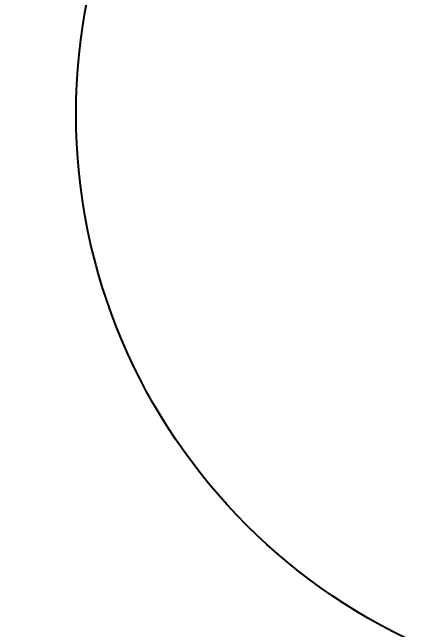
# Model space of a CAD drawing. Header units: feet. Extents: x -327 to 55127, y -2634 to 4121.
# Drawn here: x -165.26 to -158.64, y 44.99 to 54.72 of the extents above; entities that cross this region are included whole.
import ezdxf
from ezdxf.enums import TextEntityAlignment as Align

# ---------------------------------------------------------------- set-up
doc = ezdxf.new("R2018")
doc.units = ezdxf.units.FT
doc.header["$MEASUREMENT"] = 0
for name, color, linetype in [('G-ANNO-TEXT', 1, 'Continuous'), ('G-TEXT', 7, 'Continuous'), ('PDF_0', 7, 'Continuous')]:
    doc.layers.add(name, color=color, linetype=linetype)
doc.styles.get("Standard").update_dxf_attribs({"font": 'arial.ttf'})

# ---------------------------------------------------------------- blocks, each defined once
blk = doc.blocks.new('sub-title')
at = {"color": 153, "lineweight": 30, "flags": 106}
blk.add_attdef('SUB_TITLE', text='', height=0.1875, dxfattribs=at).set_placement((0, 0.1875), align=Align.MIDDLE_CENTER)

msp = doc.modelspace()

# ---------------------------------------------------------------- linework, layer by layer
at = {"layer": 'PDF_0', "lineweight": 25}
msp.add_circle((-155.0922, 53.1185), 9.1637, dxfattribs=at)

# ---------------------------------------------------------------- block references
at = {"layer": 'G-TEXT'}
ref = msp.add_blockref('sub-title', (-251.2189, 104.6376), dxfattribs=dict(at, xscale=5.485316049832718, yscale=5.485316049832718, zscale=5.485316049832718))
lines = msp.add_mtext('{\\LTYPICAL 54-MODULE SHORT TRACKER  WIRING DETAIL}', dxfattribs={"layer": 'G-ANNO-TEXT', "insert": (-221.2581, 117.1338), "char_height": 92.112391, "attachment_point": 1})
ref.add_attrib('SUB_TITLE', '', (-221.2581, 117.1338), dxfattribs={"flags": 104}).embed_mtext(lines)

doc.saveas('drawing.dxf')
